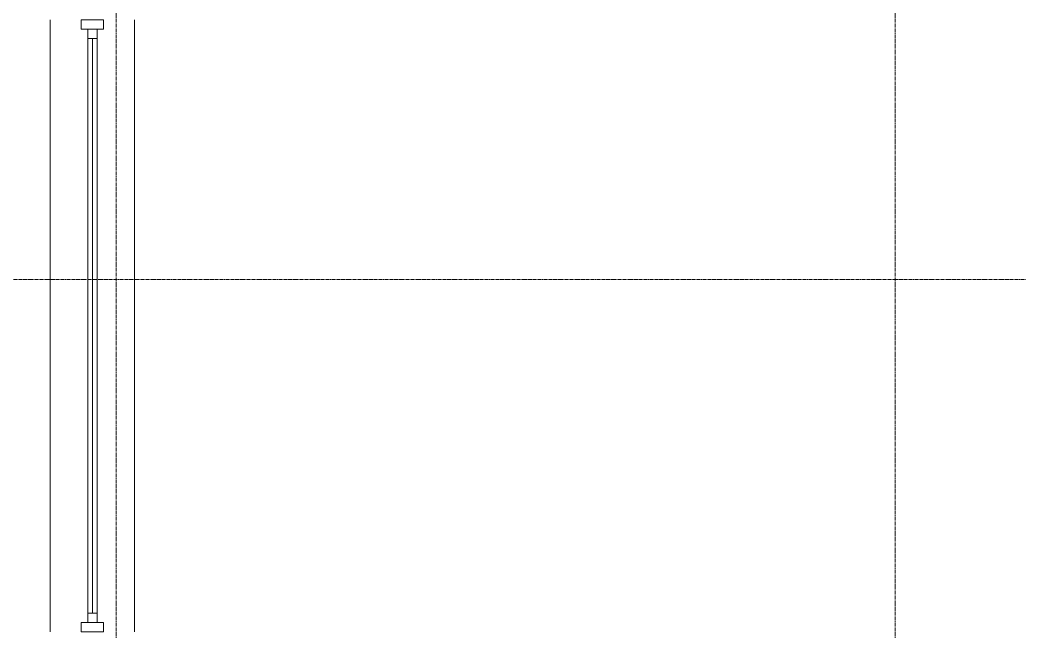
# Model space of a CAD drawing. Header units: millimetres. Extents: x -24360 to 609566, y -391049 to 148426.
# Drawn here: x 193512 to 198903, y 13458 to 16754 of the extents above; entities that cross this region are included whole.
import ezdxf

# ---------------------------------------------------------------- set-up
doc = ezdxf.new("R2010")
doc.units = ezdxf.units.MM
doc.linetypes.add('CENTER2', pattern=[28.575, 19.05, -3.175, 3.175, -3.175])
doc.layers.add('A-Wall_Материал_Газоблок_Контур', color=250, linetype='Continuous', lineweight=0)
doc.layers.add('АР_Окна', color=4, linetype='Continuous', lineweight=5)
doc.layers.add('АР_Оси_РД_100', color=7, linetype='Continuous', lineweight=0, true_color=0x525252)

msp = doc.modelspace()

# ---------------------------------------------------------------- linework, layer by layer
at = {"layer": 'A-Wall_Материал_Газоблок_Контур', "color": 18, "linetype": 'Continuous', "lineweight": 0, "true_color": 0x000000}
for p, q in [((193674.4, 16754.189), (193674.4, 13454.189)), ((194129.4, 13454.189), (194129.4, 16754.189))]:
    msp.add_line(p, q, dxfattribs=at)
at = {"layer": 'АР_Окна', "color": 18, "linetype": 'Continuous', "lineweight": 5, "true_color": 0x000000}
for p, q in [((193674.4, 16754.189), (193674.4, 13454.189)), ((194129.4, 16754.189), (194129.4, 13454.189)), ((193876.9, 16654.189), (193926.9, 16654.189)), ((193901.9, 16654.189), (193901.9, 13554.189)), ((193876.9, 13554.189), (193926.9, 13554.189))]:
    msp.add_line(p, q, dxfattribs=at)
for points in [[(193961.9, 16704.189), (193961.9, 16754.189), (193841.9, 16754.189), (193841.9, 16704.189)], [(193876.9, 16704.189), (193926.9, 16704.189), (193926.9, 13504.189), (193876.9, 13504.189)], [(193961.9, 13504.189), (193961.9, 13454.189), (193841.9, 13454.189), (193841.9, 13504.189)]]:
    msp.add_lwpolyline(points, close=True, dxfattribs=at)
at = {"layer": 'АР_Оси_РД_100', "linetype": 'CENTER2'}
for p, q in [((194029.4, -4259.177), (194029.4, 30254.189)), ((198229.4, -4259.177), (198229.4, 28854.189)), ((223584.4, 15354.189), (188074.442, 15354.189))]:
    msp.add_line(p, q, dxfattribs=at)

doc.saveas('drawing.dxf')
